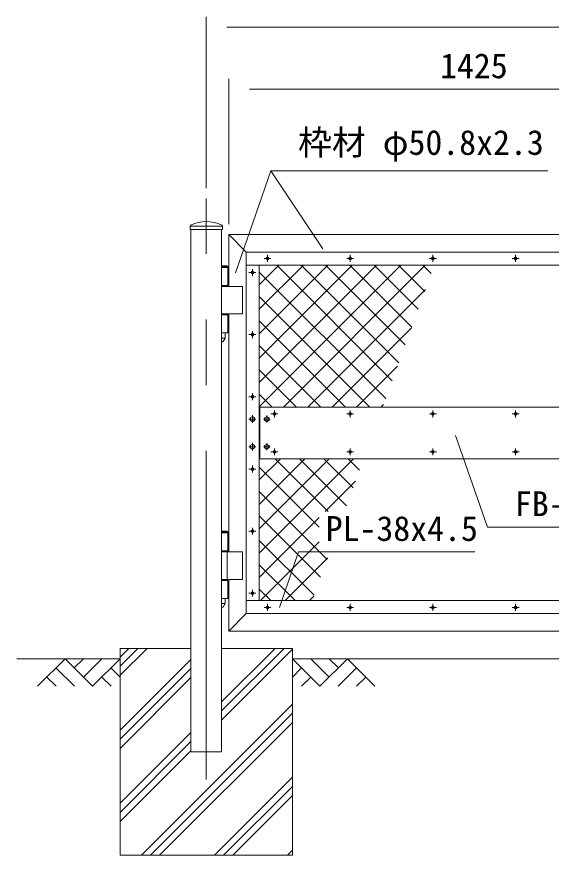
# Model space of a CAD drawing. Units: millimetres, scale not verified. Extents: x -6300 to 6300, y -4455 to 4455.
# Drawn here: x -3371 to -1821, y -2381 to 51 of the extents above; entities that cross this region are included whole.
import ezdxf
from ezdxf.enums import TextEntityAlignment as Align

# ---------------------------------------------------------------- set-up
doc = ezdxf.new("R2010")
doc.units = ezdxf.units.MM
doc.header["$LTSCALE"] = 30
doc.linetypes.add('USER1', pattern=[50.8, 31.75, -6.35, 6.35, -6.35])
for name, color, linetype, lineweight in [('0-0_D-STR1', 1, 'Continuous', 18), ('0-1_D-BMK', 2, 'USER1', 13), ('0-2_D-DCR-HCH', 7, 'Continuous', 9), ('0-3_D-STR4', 7, 'Continuous', 9), ('0-4_D-STR3', 3, 'Continuous', 13), ('0-5_D-BGD', 7, 'Continuous', 9), ('0-6_D-STR-DIM', 7, 'Continuous', 9), ('0-8_D-STR-TXT', 7, 'Continuous', 9), ('0-A_D-STR2', 7, 'Continuous', 9)]:
    doc.layers.add(name, color=color, linetype=linetype, lineweight=lineweight)
doc.styles.add('ＭＳ ゴシック', font='')
doc.styles.get('ＭＳ ゴシック').set_extended_font_data('MS Gothic')

msp = doc.modelspace()

# ---------------------------------------------------------------- linework, layer by layer
at = {"layer": '0-0_D-STR1'}
for p, q in [((-2867.88, -555.52), (-2774.88, -555.52)), ((-2867.88, -555.52), (-2867.88, -565.52)), ((-2774.88, -555.52), (-2774.88, -565.52)), ((-2867.88, -565.52), (-2774.88, -565.52)), ((-2865.93, -565.52), (-2865.93, -2080.52)), ((-2776.83, -565.52), (-2776.83, -2080.52)), ((-2705.58, -631.32), (-2756.38, -580.52)), ((-1382.18, -631.32), (-2705.58, -631.32)), ((-2705.58, -631.32), (-2705.58, -1679.72)), ((-2756.38, -810.52), (-2756.38, -1500.52)), ((-2756.38, -1580.52), (-2756.38, -1730.52)), ((-2705.58, -1679.72), (-2756.38, -1730.52)), ((-2705.58, -1679.72), (-1382.18, -1679.72)), ((-2865.93, -2080.52), (-2776.83, -2080.52))]:
    msp.add_line(p, q, dxfattribs=at)
for points in [[(-1331.38, -1138.52), (-1331.38, -580.52), (-2756.38, -580.52), (-2756.38, -730.52)], [(-2756.38, -1730.52), (-1331.38, -1730.52), (-1331.38, -1172.52)]]:
    msp.add_lwpolyline(points, dxfattribs=at)
for centre, radius, start, end in [((-2864.68, -555.52), 3.2, 120.05225, 180), ((-2821.38, -646.18), 103.66, 64.33066, 115.66934), ((-2778.08, -555.52), 3.2, 0, 59.94775)]:
    msp.add_arc(centre, radius, start, end, dxfattribs=at)
at = {"layer": '0-1_D-BMK'}
for p, q in [((-2821.38, -2160.52), (-2821.38, -475.52)), ((-2653.86, -649.32), (-2633.91, -649.32)), ((-2643.88, -659.29), (-2643.88, -639.34)), ((-2413.86, -649.32), (-2393.91, -649.32)), ((-2403.88, -659.29), (-2403.88, -639.34)), ((-2173.86, -649.32), (-2153.91, -649.32)), ((-2163.88, -659.29), (-2163.88, -639.34)), ((-1933.86, -649.32), (-1913.91, -649.32)), ((-1923.88, -659.29), (-1923.88, -639.34)), ((-2687.58, -700.49), (-2687.58, -680.54)), ((-2677.61, -690.52), (-2697.56, -690.52)), ((-2677.61, -870.52), (-2697.56, -870.52)), ((-2687.58, -880.49), (-2687.58, -860.54)), ((-2687.58, -1060.49), (-2687.58, -1040.54)), ((-2677.61, -1050.52), (-2697.56, -1050.52)), ((-2623.88, -1110.49), (-2623.88, -1090.54)), ((-2403.88, -1110.49), (-2403.88, -1090.54)), ((-2163.88, -1110.49), (-2163.88, -1090.54)), ((-1923.88, -1110.49), (-1923.88, -1090.54)), ((-2677.58, -1115.52), (-2697.58, -1115.52)), ((-2687.58, -1104.38), (-2687.58, -1126.66)), ((-2635.88, -1115.52), (-2655.88, -1115.52)), ((-2645.88, -1105.52), (-2645.88, -1125.52)), ((-2613.91, -1100.52), (-2633.86, -1100.52)), ((-2393.91, -1100.52), (-2413.86, -1100.52)), ((-2153.91, -1100.52), (-2173.86, -1100.52)), ((-1913.91, -1100.52), (-1933.86, -1100.52)), ((-2687.58, -1184.38), (-2687.58, -1206.66)), ((-2645.88, -1185.52), (-2645.88, -1205.52)), ((-2677.58, -1195.52), (-2697.58, -1195.52)), ((-2635.88, -1195.52), (-2655.88, -1195.52)), ((-2613.91, -1210.52), (-2633.86, -1210.52)), ((-2623.88, -1200.54), (-2623.88, -1220.49)), ((-2393.91, -1210.52), (-2413.86, -1210.52)), ((-2403.88, -1200.54), (-2403.88, -1220.49)), ((-2153.91, -1210.52), (-2173.86, -1210.52)), ((-2163.88, -1200.54), (-2163.88, -1220.49)), ((-1913.91, -1210.52), (-1933.86, -1210.52)), ((-1923.88, -1200.54), (-1923.88, -1220.49)), ((-2677.61, -1260.52), (-2697.56, -1260.52)), ((-2687.58, -1250.54), (-2687.58, -1270.49)), ((-2687.58, -1430.54), (-2687.58, -1450.49)), ((-2677.61, -1440.52), (-2697.56, -1440.52)), ((-2677.61, -1620.52), (-2697.56, -1620.52)), ((-2687.58, -1610.54), (-2687.58, -1630.49)), ((-2643.88, -1651.74), (-2643.88, -1671.69)), ((-2403.88, -1651.74), (-2403.88, -1671.69)), ((-2163.88, -1651.74), (-2163.88, -1671.69)), ((-1923.88, -1651.74), (-1923.88, -1671.69)), ((-2653.86, -1661.72), (-2633.91, -1661.72)), ((-2413.86, -1661.72), (-2393.91, -1661.72)), ((-2173.86, -1661.72), (-2153.91, -1661.72)), ((-1933.86, -1661.72), (-1913.91, -1661.72))]:
    msp.add_line(p, q, dxfattribs=at)
at = {"layer": '0-2_D-DCR-HCH'}
for p, q in [((-3071.38, -1858.68), (-2993.22, -1780.52)), ((-3071.38, -1832.16), (-3019.74, -1780.52)), ((-3071.38, -1805.65), (-3046.25, -1780.52)), ((-2776.83, -1961.88), (-2595.47, -1780.52)), ((-2776.83, -1935.36), (-2621.99, -1780.52)), ((-2776.83, -1988.4), (-2571.38, -1782.95)), ((-3231.02, -1810.52), (-3310.83, -1890.34)), ((-3231.02, -1810.52), (-3151.2, -1890.34)), ((-3204.41, -1837.13), (-3177.8, -1810.52)), ((-3177.8, -1863.73), (-3124.59, -1810.52)), ((-3151.2, -1890.34), (-3071.38, -1810.52)), ((-3071.38, -2017.78), (-2865.93, -1812.33)), ((-2491.56, -1890.34), (-2571.38, -1810.52)), ((-2464.96, -1863.73), (-2518.17, -1810.52)), ((-2411.74, -1810.52), (-2491.56, -1890.34)), ((-2438.21, -1837.26), (-2464.96, -1810.52)), ((-2411.74, -1810.52), (-2331.93, -1890.34)), ((-3257.62, -1837.13), (-3204.17, -1890.34)), ((-3097.99, -1837.13), (-3071.38, -1863.61)), ((-3071.38, -2044.3), (-2865.93, -1838.85)), ((-2544.77, -1837.13), (-2571.38, -1863.61)), ((-2385.14, -1837.13), (-2438.59, -1890.34)), ((-3284.23, -1863.73), (-3257.5, -1890.34)), ((-3124.59, -1863.73), (-3097.86, -1890.34)), ((-3071.38, -2070.81), (-2865.93, -1865.36)), ((-2518.17, -1863.73), (-2544.9, -1890.34)), ((-2358.53, -1863.73), (-2385.26, -1890.34)), ((-3009.86, -2380.52), (-2571.38, -1942.04)), ((-2983.34, -2380.52), (-2571.38, -1968.56)), ((-2956.82, -2380.52), (-2571.38, -1995.08)), ((-3071.38, -2229.91), (-2865.93, -2024.46)), ((-3071.38, -2256.43), (-2865.93, -2050.98)), ((-3071.38, -2282.95), (-2865.93, -2077.5)), ((-2797.72, -2380.52), (-2571.38, -2154.18)), ((-2771.21, -2380.52), (-2571.38, -2180.69)), ((-2744.69, -2380.52), (-2571.38, -2207.21)), ((-2585.59, -2380.52), (-2571.38, -2366.31))]:
    msp.add_line(p, q, dxfattribs=at)
at = {"layer": '0-3_D-STR4'}
for p, q in [((-3071.38, -2380.52), (-3071.38, -1780.52)), ((-2865.93, -1780.52), (-3071.38, -1780.52)), ((-2571.38, -1780.52), (-2776.83, -1780.52)), ((-2571.38, -2380.52), (-2571.38, -1780.52)), ((-3071.38, -2380.52), (-2571.38, -2380.52))]:
    msp.add_line(p, q, dxfattribs=at)
at = {"layer": '0-4_D-STR3'}
for p, q in [((-2761.37, -670.52), (-2776.83, -670.52)), ((-2759.37, -672.52), (-2776.83, -672.52)), ((-2759.36, -675.52), (-2776.83, -675.52)), ((-2761.37, -670.52), (-2759.37, -672.52)), ((-2759.37, -675.52), (-2759.37, -672.52)), ((-2759.36, -675.52), (-2759.36, -727.52)), ((-1382.18, -669.32), (-2705.58, -669.32)), ((-2667.58, -1641.72), (-2667.58, -669.32)), ((-2759.36, -727.52), (-2776.83, -727.52)), ((-2766.86, -727.52), (-2766.86, -730.52)), ((-2716.85, -730.52), (-2776.83, -730.52)), ((-2716.85, -730.52), (-2716.85, -810.52)), ((-2716.85, -810.52), (-2776.83, -810.52)), ((-2759.36, -813.52), (-2776.83, -813.52)), ((-2766.86, -810.52), (-2766.86, -813.52)), ((-2759.36, -813.52), (-2759.36, -865.52)), ((-2759.36, -865.52), (-2776.83, -865.52)), ((-2766.86, -865.52), (-2766.86, -880.52)), ((-2766.86, -880.52), (-2776.83, -880.52)), ((-2772.86, -890.52), (-2776.83, -890.52)), ((-2772.86, -890.52), (-2766.86, -880.52)), ((-2667.58, -1080.52), (-1420.18, -1080.52)), ((-2665.88, -1080.52), (-2665.88, -1230.52)), ((-2667.58, -1230.52), (-1473.63, -1230.52)), ((-2761.37, -1440.52), (-2776.83, -1440.52)), ((-2759.37, -1442.52), (-2776.83, -1442.52)), ((-2759.36, -1445.52), (-2776.83, -1445.52)), ((-2761.37, -1440.52), (-2759.37, -1442.52)), ((-2759.37, -1445.52), (-2759.37, -1442.52)), ((-2759.36, -1445.52), (-2759.36, -1497.52)), ((-2759.36, -1497.52), (-2776.83, -1497.52)), ((-2716.85, -1500.52), (-2776.83, -1500.52)), ((-2766.86, -1497.52), (-2766.86, -1500.52)), ((-2760.98, -1500.52), (-2760.98, -1580.52)), ((-2716.85, -1500.52), (-2716.85, -1580.52)), ((-2716.85, -1580.52), (-2776.83, -1580.52)), ((-2766.86, -1580.52), (-2766.86, -1583.52)), ((-2759.36, -1583.52), (-2776.83, -1583.52)), ((-2759.36, -1583.52), (-2759.36, -1635.52)), ((-2759.36, -1635.52), (-2776.83, -1635.52)), ((-2766.86, -1650.52), (-2776.83, -1650.52)), ((-2772.86, -1660.52), (-2766.86, -1650.52)), ((-2766.86, -1635.52), (-2766.86, -1650.52)), ((-2705.58, -1641.72), (-1382.18, -1641.72)), ((-2772.86, -1660.52), (-2776.83, -1660.52))]:
    msp.add_line(p, q, dxfattribs=at)
for points in [[(-2681.08, -1111.77), (-2687.58, -1108.01), (-2694.08, -1111.77), (-2694.08, -1119.27), (-2687.58, -1123.02), (-2681.08, -1119.27)], [(-2639.38, -1111.77), (-2645.88, -1108.01), (-2652.38, -1111.77), (-2652.38, -1119.27), (-2645.88, -1123.02), (-2639.38, -1119.27)], [(-2681.08, -1191.77), (-2687.58, -1188.01), (-2694.08, -1191.77), (-2694.08, -1199.27), (-2687.58, -1203.02), (-2681.08, -1199.27)], [(-2639.38, -1191.77), (-2645.88, -1188.01), (-2652.38, -1191.77), (-2652.38, -1199.27), (-2645.88, -1203.02), (-2639.38, -1199.27)]]:
    msp.add_lwpolyline(points, close=True, dxfattribs=at)
for centre, radius in [((-2643.88, -649.32), 4), ((-2403.88, -649.32), 4), ((-2163.88, -649.32), 4), ((-1923.88, -649.32), 4), ((-2687.58, -690.52), 4), ((-2687.58, -870.52), 4), ((-2687.58, -1050.52), 4), ((-2687.58, -1115.52), 6.25), ((-2645.88, -1115.52), 6.25), ((-2623.88, -1100.52), 4), ((-2403.88, -1100.52), 4), ((-2163.88, -1100.52), 4), ((-1923.88, -1100.52), 4), ((-2687.58, -1195.52), 6.25), ((-2645.88, -1195.52), 6.25), ((-2623.88, -1210.52), 4), ((-2403.88, -1210.52), 4), ((-2163.88, -1210.52), 4), ((-1923.88, -1210.52), 4), ((-2687.58, -1260.52), 4), ((-2687.58, -1440.52), 4), ((-2687.58, -1620.52), 4), ((-2643.88, -1661.72), 4), ((-2403.88, -1661.72), 4), ((-2163.88, -1661.72), 4), ((-1923.88, -1661.72), 4)]:
    msp.add_circle(centre, radius, dxfattribs=at)
at = {"layer": '0-5_D-BGD'}
for p, q in [((-3371.38, -1810.52), (-3071.38, -1810.52)), ((-2571.38, -1810.52), (-71.38, -1810.52))]:
    msp.add_line(p, q, dxfattribs=at)
at = {"layer": '0-6_D-STR-DIM'}
for p, q in [((-2821.38, -445.52), (-2821.38, 51.48)), ((-2761.38, 21.48), (118.62, 21.48)), ((-2756.38, -550.52), (-2756.38, -128.52)), ((-2696.38, -158.52), (-1391.38, -158.52))]:
    msp.add_line(p, q, dxfattribs=at)
at = {"layer": '0-8_D-STR-TXT'}
msp.add_line((-2633.88, -394.93), (-2483.38, -621.71), dxfattribs=at)
for points in [[(-1829.96, -394.93), (-2633.88, -394.93), (-2736.66, -690.81)], [(-1441.54, -1428.71), (-2005.11, -1428.71), (-2098.64, -1163.51)], [(-2042.22, -1500.67), (-2553.76, -1500.67), (-2608.94, -1661.51)]]:
    msp.add_lwpolyline(points, dxfattribs=at)
at = {"layer": '0-A_D-STR2'}
for p, q in [((-2667.58, -726.37), (-2610.53, -669.32)), ((-2667.58, -797.08), (-2539.82, -669.32)), ((-2667.58, -867.79), (-2469.11, -669.32)), ((-2667.58, -938.5), (-2398.4, -669.32)), ((-2667.58, -1009.21), (-2327.69, -669.32)), ((-2667.58, -1079.92), (-2256.98, -669.32)), ((-2282.09, -1004.2), (-2616.97, -669.32)), ((-2597.46, -1080.52), (-2186.26, -669.32)), ((-2263.22, -952.35), (-2546.26, -669.32)), ((-2244.35, -900.51), (-2475.55, -669.32)), ((-2225.48, -848.67), (-2404.84, -669.32)), ((-2206.61, -796.83), (-2334.12, -669.32)), ((-2187.75, -744.99), (-2263.41, -669.32)), ((-2168.88, -693.15), (-2192.7, -669.32)), ((-2300.96, -1056.04), (-2667.58, -689.42)), ((-2526.75, -1080.52), (-2185.76, -739.52)), ((-2347.19, -1080.52), (-2667.58, -760.13)), ((-2417.9, -1080.52), (-2667.58, -830.84)), ((-2456.04, -1080.52), (-2226.22, -850.7)), ((-2488.61, -1080.52), (-2667.58, -901.55)), ((-2559.32, -1080.52), (-2667.58, -972.26)), ((-2385.33, -1080.52), (-2266.69, -961.87)), ((-2630.03, -1080.52), (-2667.58, -1042.97)), ((-2314.62, -1080.52), (-2307.15, -1073.05)), ((-2667.58, -1292.06), (-2606.04, -1230.52)), ((-2667.58, -1362.77), (-2535.33, -1230.52)), ((-2667.58, -1433.48), (-2464.62, -1230.52)), ((-2667.58, -1504.19), (-2393.91, -1230.52)), ((-2468.1, -1383.87), (-2621.45, -1230.52)), ((-2414.17, -1367.09), (-2550.74, -1230.52)), ((-2395.3, -1315.25), (-2480.03, -1230.52)), ((-2376.43, -1263.41), (-2409.32, -1230.52)), ((-2493.65, -1429.03), (-2667.58, -1255.1)), ((-2476.55, -1383.87), (-2388.08, -1295.4)), ((-2470.78, -1522.61), (-2667.58, -1325.81)), ((-2489.65, -1574.46), (-2667.58, -1396.52)), ((-2667.58, -1574.9), (-2493.65, -1400.97)), ((-2508.52, -1626.3), (-2667.58, -1467.23)), ((-2663.69, -1641.72), (-2493.65, -1471.68)), ((-2592.98, -1641.72), (-2469.01, -1517.75)), ((-2563.81, -1641.72), (-2667.58, -1537.95)), ((-2634.52, -1641.72), (-2667.58, -1608.66)), ((-2522.27, -1641.72), (-2509.47, -1628.92))]:
    msp.add_line(p, q, dxfattribs=at)

# ---------------------------------------------------------------- texts
at = {"layer": '0-6_D-STR-DIM', "style": 'ＭＳ ゴシック'}
msp.add_text('1425', height=72.14, dxfattribs=at).set_placement((-2143.26, -148.4), align=Align.BOTTOM_LEFT)
at = {"layer": '0-8_D-STR-TXT', "style": 'ＭＳ ゴシック'}
for s, p in [('枠材 φ50.8x2.3', (-2555.21, -370.73)), ('FB-150x4.5', (-1926.05, -1418.59)), ('PL-38x4.5', (-2475.09, -1490.55))]:
    msp.add_text(s, height=72.14, dxfattribs=at).set_placement(p, align=Align.BOTTOM_LEFT)

doc.saveas('drawing.dxf')
